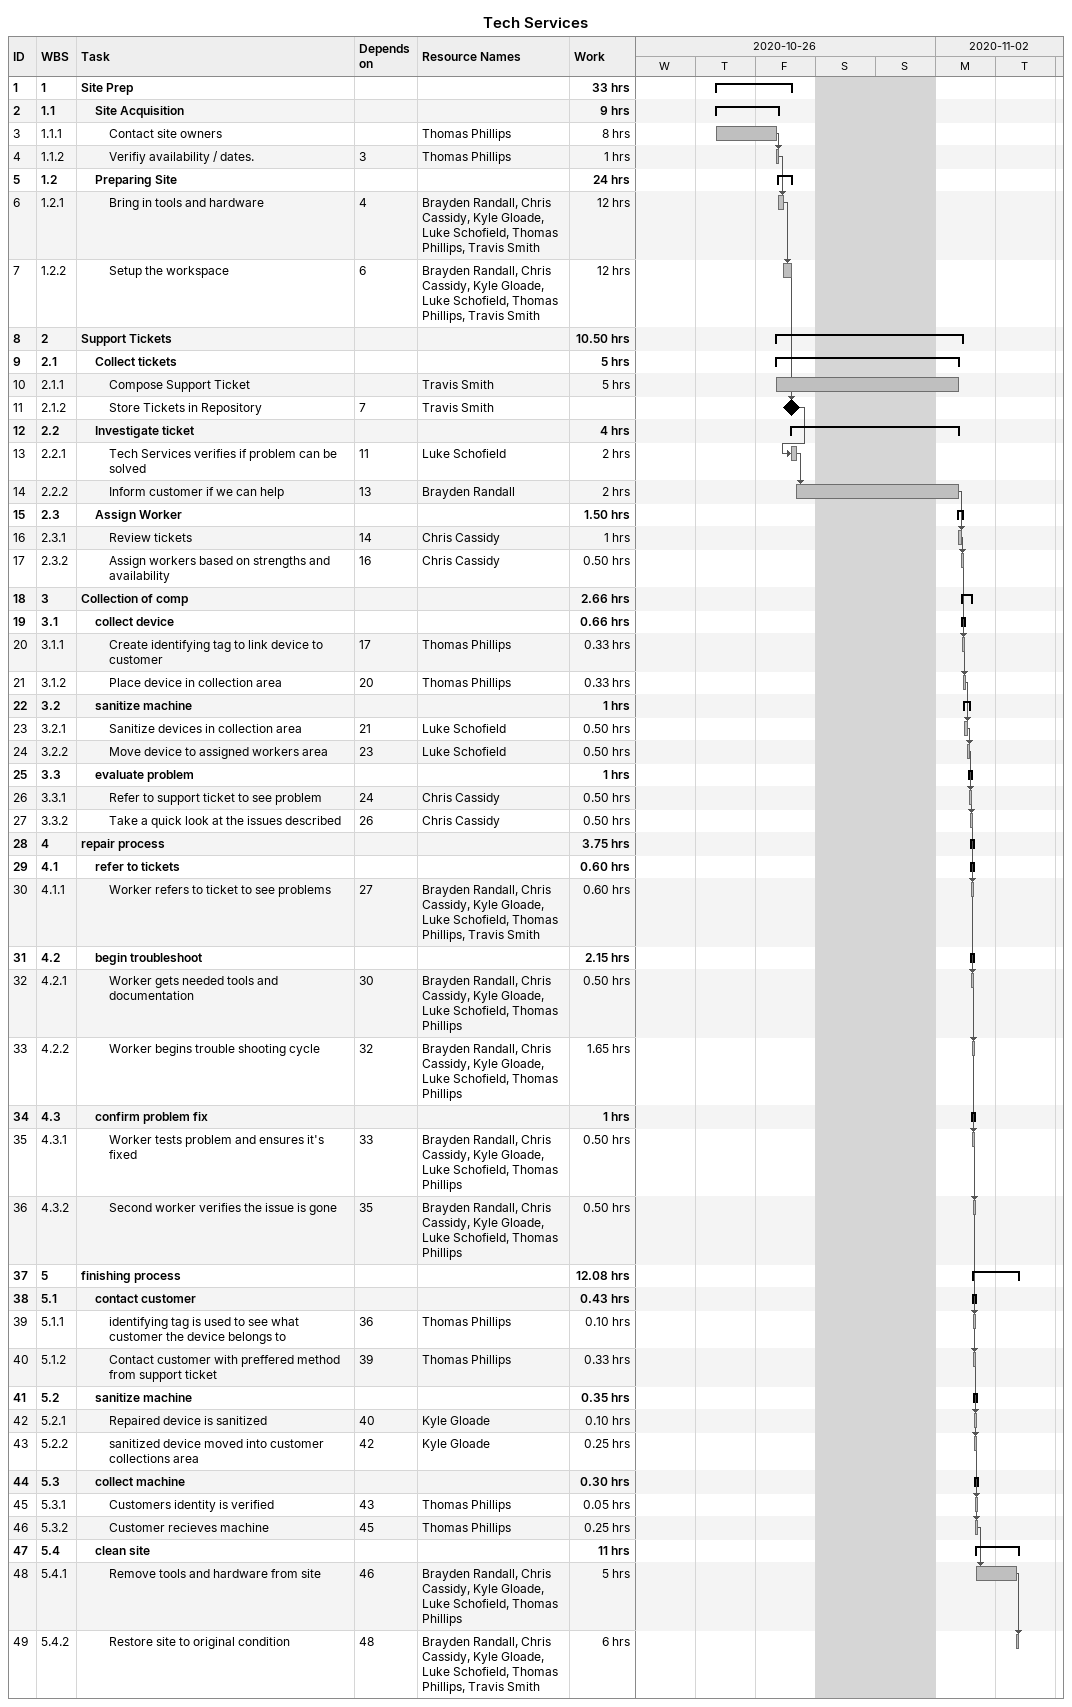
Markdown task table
Tech Services

| ID | WBS | Task | Start | Finish | Predecessors | Resources | Work (h) |
|---|---|---|---|---|---|---|---|
| 1 | 1 | **Site Prep** | 2020-10-29 | 2020-10-30 |  |  | 33 |
| 2 | 1.1 | **Site Acquisition** | 2020-10-29 | 2020-10-30 |  |  | 9 |
| 3 | 1.1.1 | Contact site owners | 2020-10-29 | 2020-10-30 |  | Thomas Phillips | 8 |
| 4 | 1.1.2 | Verifiy availability / dates. | 2020-10-30 | 2020-10-30 | 3 | Thomas Phillips | 1 |
| 5 | 1.2 | **Preparing Site** | 2020-10-30 | 2020-10-30 |  |  | 24 |
| 6 | 1.2.1 | Bring in tools and hardware | 2020-10-30 | 2020-10-30 | 4 | Brayden Randall, Chris Cassidy, Kyle Gloade, Luke Schofield, Thomas Phillips, Travis Smith | 12 |
| 7 | 1.2.2 | Setup the workspace | 2020-10-30 | 2020-10-30 | 6 | Brayden Randall, Chris Cassidy, Kyle Gloade, Luke Schofield, Thomas Phillips, Travis Smith | 12 |
| 8 | 2 | **Support Tickets** | 2020-10-30 | 2020-11-02 |  |  | 10.50 |
| 9 | 2.1 | **Collect tickets** | 2020-10-30 | 2020-11-02 |  |  | 5 |
| 10 | 2.1.1 | Compose Support Ticket | 2020-10-30 | 2020-11-02 |  | Travis Smith | 5 |
| 11 | 2.1.2 | Store Tickets in Repository (milestone) | 2020-10-30 | 2020-10-30 | 7 | Travis Smith |  |
| 12 | 2.2 | **Investigate ticket** | 2020-10-30 | 2020-11-02 |  |  | 4 |
| 13 | 2.2.1 | Tech Services verifies if problem can be solved | 2020-10-30 | 2020-10-30 | 11 | Luke Schofield | 2 |
| 14 | 2.2.2 | Inform customer if we can help | 2020-10-30 | 2020-11-02 | 13 | Brayden Randall | 2 |
| 15 | 2.3 | **Assign Worker** | 2020-11-02 | 2020-11-02 |  |  | 1.50 |
| 16 | 2.3.1 | Review tickets | 2020-11-02 | 2020-11-02 | 14 | Chris Cassidy | 1 |
| 17 | 2.3.2 | Assign workers based on strengths and availability | 2020-11-02 | 2020-11-02 | 16 | Chris Cassidy | 0.50 |
| 18 | 3 | **Collection of comp** | 2020-11-02 | 2020-11-02 |  |  | 2.66 |
| 19 | 3.1 | **collect device** | 2020-11-02 | 2020-11-02 |  |  | 0.66 |
| 20 | 3.1.1 | Create identifying tag to link device to customer | 2020-11-02 | 2020-11-02 | 17 | Thomas Phillips | 0.33 |
| 21 | 3.1.2 | Place device in collection area | 2020-11-02 | 2020-11-02 | 20 | Thomas Phillips | 0.33 |
| 22 | 3.2 | **sanitize machine** | 2020-11-02 | 2020-11-02 |  |  | 1 |
| 23 | 3.2.1 | Sanitize devices in collection area | 2020-11-02 | 2020-11-02 | 21 | Luke Schofield | 0.50 |
| 24 | 3.2.2 | Move device to assigned workers area | 2020-11-02 | 2020-11-02 | 23 | Luke Schofield | 0.50 |
| 25 | 3.3 | **evaluate problem** | 2020-11-02 | 2020-11-02 |  |  | 1 |
| 26 | 3.3.1 | Refer to support ticket to see problem | 2020-11-02 | 2020-11-02 | 24 | Chris Cassidy | 0.50 |
| 27 | 3.3.2 | Take a quick look at the issues described | 2020-11-02 | 2020-11-02 | 26 | Chris Cassidy | 0.50 |
| 28 | 4 | **repair process** | 2020-11-02 | 2020-11-02 |  |  | 3.75 |
| 29 | 4.1 | **refer to tickets** | 2020-11-02 | 2020-11-02 |  |  | 0.60 |
| 30 | 4.1.1 | Worker refers to ticket to see problems | 2020-11-02 | 2020-11-02 | 27 | Brayden Randall, Chris Cassidy, Kyle Gloade, Luke Schofield, Thomas Phillips, Travis Smith | 0.60 |
| 31 | 4.2 | **begin troubleshoot** | 2020-11-02 | 2020-11-02 |  |  | 2.15 |
| 32 | 4.2.1 | Worker gets needed tools and documentation | 2020-11-02 | 2020-11-02 | 30 | Brayden Randall, Chris Cassidy, Kyle Gloade, Luke Schofield, Thomas Phillips | 0.50 |
| 33 | 4.2.2 | Worker begins trouble shooting cycle | 2020-11-02 | 2020-11-02 | 32 | Brayden Randall, Chris Cassidy, Kyle Gloade, Luke Schofield, Thomas Phillips | 1.65 |
| 34 | 4.3 | **confirm problem fix** | 2020-11-02 | 2020-11-02 |  |  | 1 |
| 35 | 4.3.1 | Worker tests problem and ensures it's fixed | 2020-11-02 | 2020-11-02 | 33 | Brayden Randall, Chris Cassidy, Kyle Gloade, Luke Schofield, Thomas Phillips | 0.50 |
| 36 | 4.3.2 | Second worker verifies the issue is gone | 2020-11-02 | 2020-11-02 | 35 | Brayden Randall, Chris Cassidy, Kyle Gloade, Luke Schofield, Thomas Phillips | 0.50 |
| 37 | 5 | **finishing process** | 2020-11-02 | 2020-11-03 |  |  | 12.08 |
| 38 | 5.1 | **contact customer** | 2020-11-02 | 2020-11-02 |  |  | 0.43 |
| 39 | 5.1.1 | identifying tag is used to see what customer the device belongs to | 2020-11-02 | 2020-11-02 | 36 | Thomas Phillips | 0.10 |
| 40 | 5.1.2 | Contact customer with preffered method from support ticket | 2020-11-02 | 2020-11-02 | 39 | Thomas Phillips | 0.33 |
| 41 | 5.2 | **sanitize machine** | 2020-11-02 | 2020-11-02 |  |  | 0.35 |
| 42 | 5.2.1 | Repaired device is sanitized | 2020-11-02 | 2020-11-02 | 40 | Kyle Gloade | 0.10 |
| 43 | 5.2.2 | sanitized device moved into customer collections area | 2020-11-02 | 2020-11-02 | 42 | Kyle Gloade | 0.25 |
| 44 | 5.3 | **collect machine** | 2020-11-02 | 2020-11-02 |  |  | 0.30 |
| 45 | 5.3.1 | Customers identity is verified | 2020-11-02 | 2020-11-02 | 43 | Thomas Phillips | 0.05 |
| 46 | 5.3.2 | Customer recieves machine | 2020-11-02 | 2020-11-02 | 45 | Thomas Phillips | 0.25 |
| 47 | 5.4 | **clean site** | 2020-11-02 | 2020-11-03 |  |  | 11 |
| 48 | 5.4.1 | Remove tools and hardware from site | 2020-11-02 | 2020-11-03 | 46 | Brayden Randall, Chris Cassidy, Kyle Gloade, Luke Schofield, Thomas Phillips | 5 |
| 49 | 5.4.2 | Restore site to original condition | 2020-11-03 | 2020-11-03 | 48 | Brayden Randall, Chris Cassidy, Kyle Gloade, Luke Schofield, Thomas Phillips, Travis Smith | 6 |
